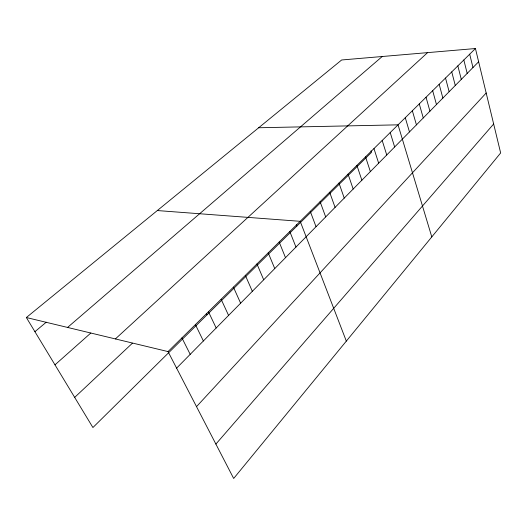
<?xml version="1.0" encoding="UTF-8"?>
<svg xmlns="http://www.w3.org/2000/svg" width="527" height="527" viewBox="0 0 527 527"><rect width="100%" height="100%" fill="white"/><g stroke="black" fill="none" stroke-linecap="round" stroke-linejoin="round"><path stroke-width="0.79" d="M215.886 444.09L493.654 123.99M196.512 406.64L486.177 93.009M176.598 368.142L478.641 61.778M168.034 351.588L475.44 48.537L500.65 152.955L233.672 478.463L168.034 351.588L26.35 317.531L341.648 59.979L475.44 48.537M74.676 397.391L132.402 343.209M115.393 338.933L427.581 52.628M54.979 364.842L90.809 333.038M67.575 327.438L382.24 56.508M34.92 331.687L46.251 322.201M258.671 127.758L398.043 124.84L431.791 236.913M157.309 210.556L300.186 221.314L346.325 341.114M26.35 317.531L92.917 427.535L371.502 152.349L371.001 150.808M181.927 337.893L190.201 354.348M195.398 324.612L203.382 340.976M206.301 313.394L206.992 314.85M208.455 311.74L216.169 328.005M221.123 299.25L228.58 315.416M233.415 287.129L240.628 303.196M245.351 275.364L252.334 291.326M256.945 263.935L263.704 279.791M268.217 252.828L274.751 268.586M279.165 242.031L285.502 257.683M289.817 231.531L295.957 247.077M296.293 224.568L296.872 226.07M310.271 211.367L316.035 226.709M320.087 201.689L325.686 216.926M329.652 192.256L335.08 207.394M338.973 183.073L344.236 198.099M348.051 174.121L353.169 189.048M356.904 165.392L361.871 180.214M365.54 156.881L370.369 171.598M373.966 148.574L378.656 163.192M382.187 140.472L386.746 154.991M390.211 132.56L394.644 146.98M405.276 117.712L409.472 131.934M412.345 110.736L416.442 124.866M419.268 103.911L423.26 117.949M426.04 97.231L429.933 111.184M432.674 90.697L436.468 104.557M439.169 84.3L442.864 98.068M445.526 78.029L449.136 91.711M451.751 71.889L455.275 85.479M457.851 65.875L461.29 79.379M463.832 59.979L467.185 73.391M469.695 54.202L472.969 67.528"/></g></svg>
